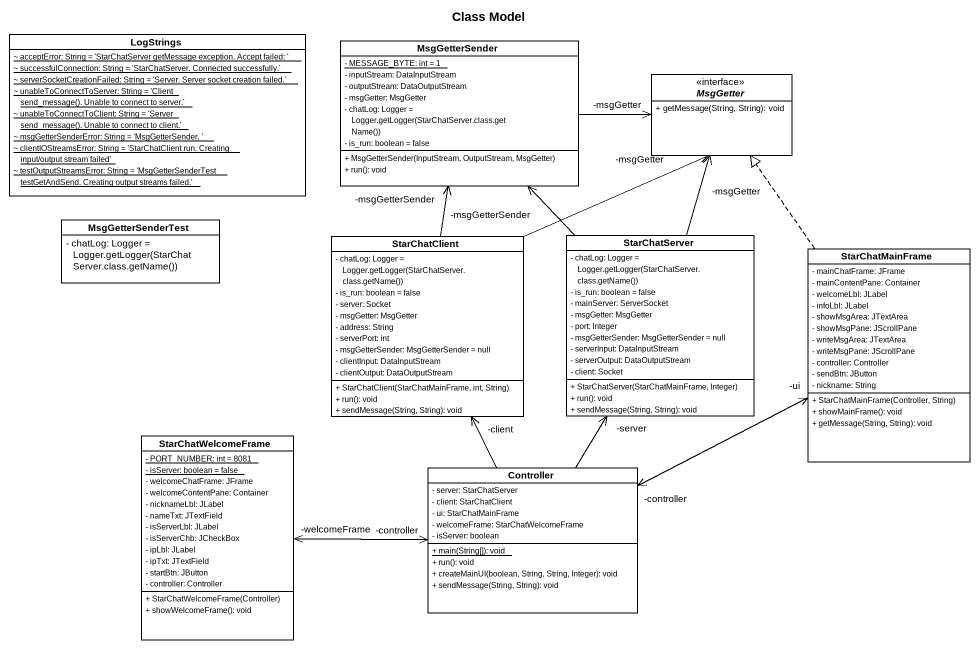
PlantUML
@startuml
title Class Model
hide circle
hide empty members
skinparam classAttributeIconSize 0
class LogStrings {
  {static} ~ acceptError: String = 'StarChatServer getMessage exception. Accept failed: '
  {static} ~ successfulConnection: String = 'StarChatServer. Connected successfully.'
  {static} ~ serverSocketCreationFailed: String = 'Server. Server socket creation failed.'
  {static} {field} ~ unableToConnectToServer: String = 'Client send_message(). Unable to connect to server.'
  {static} {field} ~ unableToConnectToClient: String = 'Server send_message(). Unable to connect to client.'
  {static} ~ msgGetterSenderError: String = 'MsgGetterSender. '
  {static} ~ clientIOStreamsError: String = 'StarChatClient run. Creating input/output stream failed'
  {static} ~ testOutputStreamsError: String = 'MsgGetterSenderTest testGetAndSend. Creating output streams failed.'
}
class MsgGetterSender {
  {static} - MESSAGE_BYTE: int = 1
  - inputStream: DataInputStream
  - outputStream: DataOutputStream
  - msgGetter: MsgGetter
  {field} - chatLog: Logger = Logger.getLogger(StarChatServer.class.getName())
  - is_run: boolean = false
  + MsgGetterSender(InputStream, OutputStream, MsgGetter)
  + run(): void
}
interface MsgGetter <<interface>> {
  + getMessage(String, String): void
}
class MsgGetterSenderTest {
  {field} - chatLog: Logger = Logger.getLogger(StarChatServer.class.getName())
}
class StarChatClient {
  {field} - chatLog: Logger = Logger.getLogger(StarChatServer.class.getName())
  - is_run: boolean = false
  - server: Socket
  - msgGetter: MsgGetter
  - address: String
  - serverPort: int
  - msgGetterSender: MsgGetterSender = null
  - clientInput: DataInputStream
  - clientOutput: DataOutputStream
  + StarChatClient(StarChatMainFrame, int, String)
  + run(): void
  + sendMessage(String, String): void
}
class StarChatServer {
  {field} - chatLog: Logger = Logger.getLogger(StarChatServer.class.getName())
  - is_run: boolean = false
  - mainServer: ServerSocket
  - msgGetter: MsgGetter
  - port: Integer
  - msgGetterSender: MsgGetterSender = null
  - serverInput: DataInputStream
  - serverOutput: DataOutputStream
  - client: Socket
  + StarChatServer(StarChatMainFrame, Integer)
  + run(): void
  + sendMessage(String, String): void
}
class StarChatMainFrame {
  - mainChatFrame: JFrame
  - mainContentPane: Container
  - welcomeLbl: JLabel
  - infoLbl: JLabel
  - showMsgArea: JTextArea
  - showMsgPane: JScrollPane
  - writeMsgArea: JTextArea
  - writeMsgPane: JScrollPane
  - controller: Controller
  - sendBtn: JButton
  - nickname: String
  + StarChatMainFrame(Controller, String)
  + showMainFrame(): void
  + getMessage(String, String): void
}
class StarChatWelcomeFrame {
  {static} - PORT_NUMBER: int = 8081
  {static} - isServer: boolean = false
  - welcomeChatFrame: JFrame
  - welcomeContentPane: Container
  - nicknameLbl: JLabel
  - nameTxt: JTextField
  - isServerLbl: JLabel
  - isServerChb: JCheckBox
  - ipLbl: JLabel
  - ipTxt: JTextField
  - startBtn: JButton
  - controller: Controller
  + StarChatWelcomeFrame(Controller)
  + showWelcomeFrame(): void
}
class Controller {
  - server: StarChatServer
  - client: StarChatClient
  - ui: StarChatMainFrame
  - welcomeFrame: StarChatWelcomeFrame
  - isServer: boolean
  {static} + main(String[]): void
  + run(): void
  + createMainUI(boolean, String, String, Integer): void
  + sendMessage(String, String): void
}
MsgGetterSender -right-> "-msgGetter" MsgGetter
StarChatClient -up-> "-msgGetterSender" MsgGetterSender
StarChatClient -up-> "-msgGetter" MsgGetter
StarChatServer -up-> "-msgGetterSender" MsgGetterSender
StarChatServer -up-> "-msgGetter" MsgGetter
StarChatMainFrame .up.|> MsgGetter
StarChatMainFrame -left-> "-controller" Controller
StarChatWelcomeFrame -right-> "-controller" Controller
Controller -up-> "-client" StarChatClient
Controller -up-> "-server" StarChatServer
Controller -right-> "-ui" StarChatMainFrame
Controller -left-> "-welcomeFrame" StarChatWelcomeFrame
@enduml
